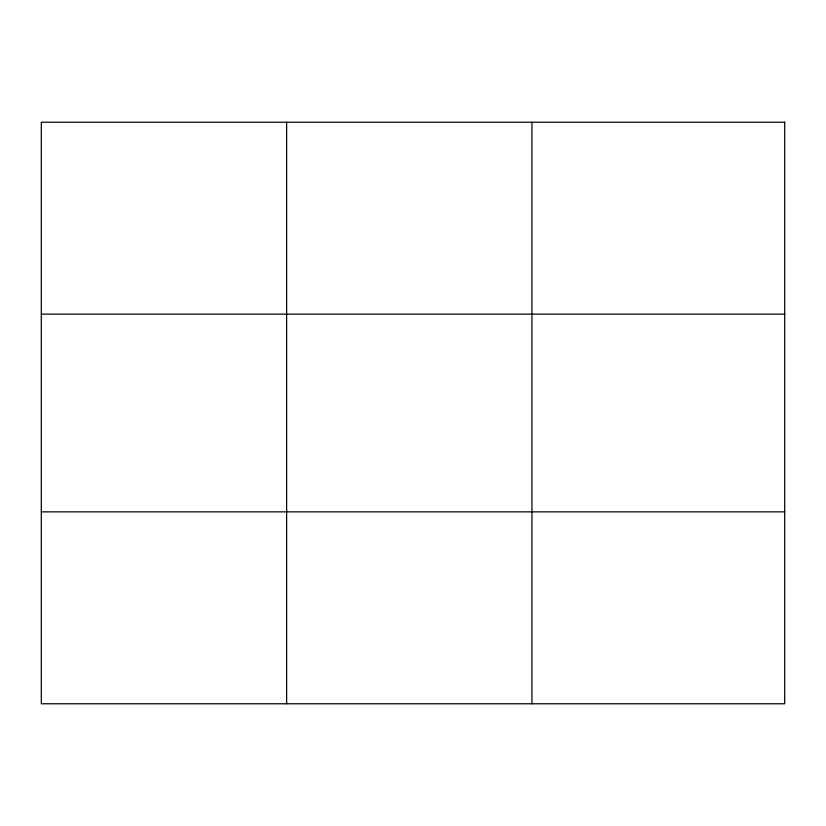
<?xml version="1.0" encoding="UTF-8"?>
<svg xmlns="http://www.w3.org/2000/svg" width="826" height="826" viewBox="0 0 826 826"><rect width="100%" height="100%" fill="white"/><g stroke="black" fill="none" stroke-linecap="round" stroke-linejoin="round"><path stroke-width="1.24" d="M286.622 703.773L286.622 122.227M531.944 703.773L531.944 122.227M41.3 314.138L784.7 314.138M41.3 511.862L784.7 511.862M784.7 122.227L784.7 703.773L41.3 703.773L41.3 122.227L784.7 122.227"/></g></svg>
